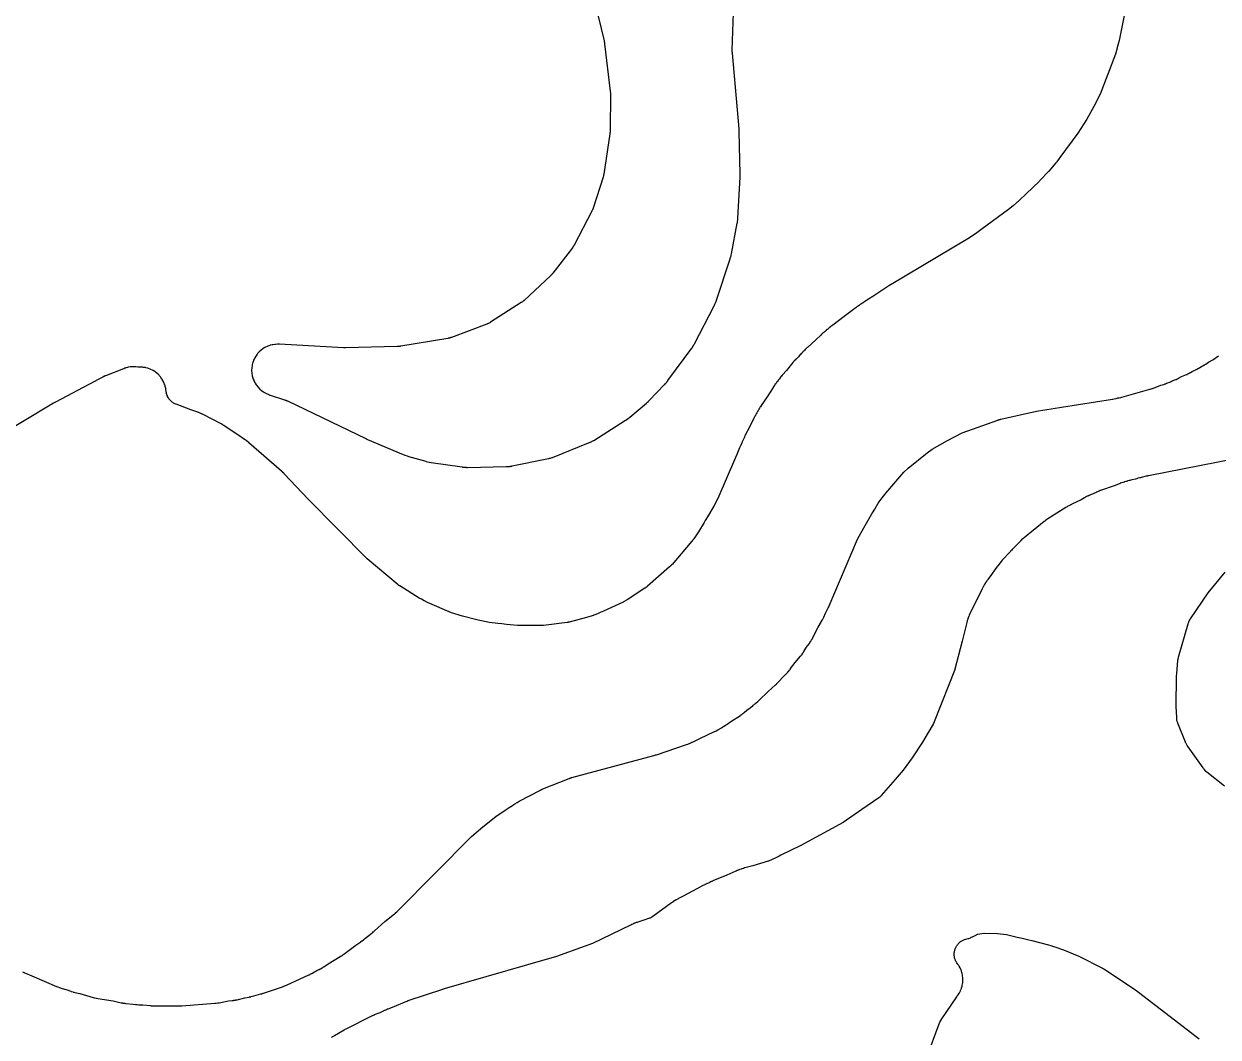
# Model space of a CAD drawing. Header units: millimetres. Extents: x 0 to 300, y 0 to 300.
# Drawn here: x 118.5 to 233.5, y 104.3 to 201.9 of the extents above; entities that cross this region are included whole.
import ezdxf

# ---------------------------------------------------------------- set-up
doc = ezdxf.new("R2010")
doc.units = ezdxf.units.MM
doc.layers.add('CUT', color=7, linetype='CONTINUOUS')

msp = doc.modelspace()

# ---------------------------------------------------------------- linework, layer by layer
at = {"layer": 'CUT'}
for points in [[(173.193, 205.1702), (174.3738, 200.2668), (174.3768, 200.254), (174.3836, 200.2239), (174.3864, 200.211), (174.3897, 200.1953), (174.3923, 200.1823), (174.3982, 200.1521), (174.4007, 200.1391), (174.4033, 200.1242), (174.4056, 200.1111), (174.4106, 200.0807), (174.4126, 200.0677), (174.415, 200.0518), (174.4169, 200.0387), (174.421, 200.0082), (174.4226, 199.9951), (174.9671, 195.4395), (174.9687, 195.4254), (174.9721, 195.3926), (174.9734, 195.3785), (174.9749, 195.3613), (174.9761, 195.3472), (174.9784, 195.3143), (174.9793, 195.3002), (174.9802, 195.284), (174.9809, 195.2698), (174.9822, 195.2368), (174.9827, 195.2227), (174.9831, 195.2054), (174.9834, 195.1913), (174.9837, 195.1583), (174.9837, 195.1441), (174.96, 191.668), (174.9597, 191.6518), (174.9588, 191.6141), (174.9582, 191.598), (174.9574, 191.5783), (174.9566, 191.5622), (174.9543, 191.5245), (174.9532, 191.5084), (174.9517, 191.49), (174.9503, 191.4739), (174.9467, 191.4364), (174.945, 191.4203), (174.9427, 191.4007), (174.9407, 191.3847), (174.9357, 191.3474), (174.9335, 191.3314), (174.3426, 187.4332), (174.3415, 187.426), (174.3388, 187.4091), (174.3383, 187.406), (174.3324, 187.3735), (174.3193, 187.3085), (174.3145, 187.2863), (174.3067, 187.2557), (174.2843, 187.175), (174.274, 187.1406), (173.3202, 184.1654), (173.3172, 184.1562), (173.3124, 184.1418), (173.3043, 184.1185), (173.2931, 184.0876), (173.2827, 184.0602), (173.274, 184.0385), (173.2689, 184.0262), (173.267, 184.0216), (173.2554, 183.9952), (173.2288, 183.9367), (173.2121, 183.9021), (173.2062, 183.8905), (173.2018, 183.8819), (171.4905, 180.6064), (171.4859, 180.5978), (171.4787, 180.5844), (171.4665, 180.5624), (171.4498, 180.5331), (171.4345, 180.5074), (171.422, 180.4872), (171.4148, 180.4757), (171.4121, 180.4715), (171.3958, 180.4469), (171.3588, 180.393), (171.3359, 180.3612), (171.328, 180.3506), (171.322, 180.3428), (169.442, 177.899), (169.4364, 177.8918), (169.4276, 177.8806), (169.4129, 177.8624), (169.3928, 177.8381), (169.3746, 177.8169), (169.36, 177.8003), (169.3515, 177.7908), (169.3483, 177.7873), (169.3296, 177.7673), (169.2871, 177.7233), (169.2612, 177.6975), (169.2522, 177.6889), (169.2456, 177.6826), (166.6685, 175.2708), (166.6608, 175.2637), (166.6489, 175.2529), (166.629, 175.2352), (166.6019, 175.2119), (166.5775, 175.1916), (166.5579, 175.1758), (166.5466, 175.1669), (166.5424, 175.1636), (166.5174, 175.1449), (166.4612, 175.1044), (166.4269, 175.0808), (166.4152, 175.0731), (166.4064, 175.0675), (163.4286, 173.1694), (163.4187, 173.1632), (163.4054, 173.1549), (163.3653, 173.1315), (163.2974, 173.0942), (163.2671, 173.0782), (163.2362, 173.0635), (163.1657, 173.0315), (163.1229, 173.0134), (163.1083, 173.0077), (163.0974, 173.0035), (159.6826, 171.7143), (159.6723, 171.7104), (159.6563, 171.7046), (159.6298, 171.6954), (159.594, 171.6837), (159.562, 171.6738), (159.5364, 171.6664), (159.5218, 171.6624), (159.5164, 171.6609), (159.4845, 171.6529), (159.4132, 171.6365), (159.3702, 171.6276), (159.3556, 171.625), (159.3448, 171.6231), (154.7972, 170.8611), (154.7811, 170.8586), (154.7434, 170.853), (154.7273, 170.8507), (154.7075, 170.8481), (154.6913, 170.8462), (154.6535, 170.8419), (154.6373, 170.8402), (154.6187, 170.8385), (154.6024, 170.8371), (154.5644, 170.8343), (154.5481, 170.8332), (154.5283, 170.832), (154.512, 170.8313), (154.4739, 170.8298), (154.4576, 170.8293), (149.4737, 170.7249), (149.467, 170.7247), (149.4512, 170.7245), (149.4445, 170.7245), (149.4284, 170.7244), (149.4201, 170.7244), (149.4008, 170.7244), (149.3925, 170.7245), (149.3829, 170.7246), (149.3746, 170.7247), (149.3553, 170.7252), (149.347, 170.7254), (149.3428, 170.7255), (149.3329, 170.7259), (149.31, 170.7268), (149.3002, 170.7273), (143.1324, 171.0528), (143.1175, 171.0534), (143.0208, 171.0561), (143.0059, 171.0563), (142.9477, 171.0565), (142.918, 171.0559), (142.7273, 171.047), (142.668, 171.0413), (142.4817, 171.0139), (142.4233, 171.0024), (142.2406, 170.9567), (142.1837, 170.9394), (142.0064, 170.8758), (141.9514, 170.8529), (141.7814, 170.7721), (141.7289, 170.7439), (141.5678, 170.6466), (141.5184, 170.6133), (141.3676, 170.5005), (141.3217, 170.4625), (141.1829, 170.3353), (141.1411, 170.293), (141.0155, 170.1526), (140.9781, 170.1063), (140.8671, 169.9543), (140.8344, 169.9045), (140.739, 169.7421), (140.7114, 169.6894), (140.6326, 169.5184), (140.6104, 169.4631), (140.5489, 169.2852), (140.5323, 169.228), (140.4887, 169.0448), (140.4779, 168.9862), (140.4527, 168.7996), (140.4477, 168.7403), (140.4411, 168.5521), (140.442, 168.4926), (140.4542, 168.3047), (140.461, 168.2455), (140.4917, 168.0598), (140.5043, 168.0016), (140.5533, 167.8198), (140.5716, 167.7631), (140.6384, 167.5871), (140.6622, 167.5325), (140.7461, 167.3639), (140.7753, 167.312), (140.8755, 167.1526), (140.9096, 167.1038), (141.0251, 166.9551), (141.0639, 166.9099), (141.1936, 166.7734), (141.2367, 166.7323), (141.3793, 166.6094), (141.4263, 166.5727), (141.5803, 166.4645), (141.6307, 166.4327), (141.7947, 166.3403), (141.848, 166.3137), (142.0228, 166.2369), (142.0503, 166.2256), (142.1047, 166.2049), (142.1186, 166.1997), (142.2099, 166.1675), (142.224, 166.1627), (143.6069, 165.7128), (143.6212, 165.708), (143.6545, 165.6965), (143.6687, 165.6915), (143.686, 165.6852), (143.7002, 165.68), (143.733, 165.6674), (143.7471, 165.6619), (143.7631, 165.6555), (143.7771, 165.6497), (143.8095, 165.6361), (143.8234, 165.6301), (143.8402, 165.6227), (143.8539, 165.6165), (143.8859, 165.6018), (143.8996, 165.5953), (151.4306, 161.9699), (151.4368, 161.9669), (151.4804, 161.9466), (151.4871, 161.9435), (151.5417, 161.9188), (151.5483, 161.9158), (151.5916, 161.8969), (151.5988, 161.8938), (155.03, 160.444), (155.0465, 160.4374), (155.1539, 160.3957), (155.1705, 160.3895), (155.3068, 160.3412), (155.3236, 160.3355), (155.4332, 160.3003), (155.4502, 160.2951), (157.2145, 159.7848), (157.2342, 159.7794), (157.3634, 159.7468), (157.3834, 159.7421), (157.5467, 159.7067), (157.5668, 159.7027), (157.6979, 159.679), (157.7181, 159.6757), (160.72, 159.2377), (160.7321, 159.236), (160.8108, 159.2262), (160.823, 159.2248), (160.8704, 159.2198), (160.8947, 159.2178), (161.053, 159.2077), (161.0773, 159.2067), (161.125, 159.2056), (161.1372, 159.2054), (161.2165, 159.2052), (161.2287, 159.2053), (164.945, 159.2715), (164.9587, 159.2719), (165.0481, 159.2756), (165.0618, 159.2763), (165.1154, 159.2797), (165.1429, 159.2821), (165.3205, 159.3016), (165.3478, 159.3052), (165.4009, 159.3136), (165.4144, 159.3158), (165.5024, 159.3317), (165.5159, 159.3343), (169.0316, 160.0515), (169.045, 160.0544), (169.1317, 160.0742), (169.145, 160.0774), (169.1968, 160.0904), (169.2232, 160.0977), (169.3935, 160.149), (169.4195, 160.1575), (169.4699, 160.1752), (169.4828, 160.1799), (169.566, 160.2113), (169.5787, 160.2163), (172.8796, 161.5489), (172.8919, 161.5541), (172.9721, 161.5886), (172.9843, 161.594), (173.032, 161.6158), (173.0562, 161.6275), (173.2114, 161.7069), (173.235, 161.7197), (173.2806, 161.7457), (173.2921, 161.7524), (173.3669, 161.7973), (173.3784, 161.8043), (176.4438, 163.7376), (176.4613, 163.7491), (176.5735, 163.8254), (176.5906, 163.8375), (176.728, 163.9381), (176.7446, 163.9508), (176.8513, 164.0348), (176.8674, 164.048), (178.4515, 165.3875), (178.463, 165.3975), (178.5369, 165.4633), (178.5481, 165.4735), (178.6388, 165.5584), (178.6497, 165.569), (178.7202, 165.6384), (178.7309, 165.6493), (180.1997, 167.1721), (180.2132, 167.1865), (180.2995, 167.2821), (180.3125, 167.297), (180.4168, 167.4205), (180.4293, 167.4358), (180.5091, 167.5369), (180.5211, 167.5526), (182.8283, 170.6825), (182.835, 170.6917), (182.8805, 170.756), (182.8872, 170.7657), (182.9163, 170.8084), (182.9299, 170.8293), (183.0117, 170.9613), (183.0239, 170.9819), (183.0444, 171.018), (183.0499, 171.0279), (183.087, 171.0964), (183.0929, 171.1076), (184.9689, 174.7516), (184.9738, 174.7612), (185.0073, 174.8292), (185.0121, 174.8394), (185.0332, 174.8844), (185.043, 174.9062), (185.1009, 175.0438), (185.1094, 175.0652), (185.1235, 175.1026), (185.1272, 175.1127), (185.1524, 175.1833), (185.1563, 175.1948), (186.5193, 179.2825), (186.5254, 179.3018), (186.5627, 179.4276), (186.5681, 179.4471), (186.6096, 179.6065), (186.6143, 179.6261), (186.6431, 179.7541), (186.6472, 179.7739), (187.205, 182.7195), (187.2083, 182.7389), (187.228, 182.8655), (187.2307, 182.885), (187.2502, 183.0445), (187.2522, 183.0641), (187.2636, 183.1917), (187.265, 183.2113), (187.4842, 187.1376), (187.4847, 187.1489), (187.4876, 187.2273), (187.4879, 187.2394), (187.4896, 187.3371), (187.4896, 187.349), (187.4894, 187.4263), (187.4892, 187.439), (187.3902, 191.5525), (187.3899, 191.5616), (187.3874, 191.6248), (187.387, 191.6345), (187.3826, 191.7132), (187.382, 191.7228), (187.3775, 191.785), (187.3767, 191.7951), (186.7291, 199.0935), (186.728, 199.1068), (186.7257, 199.1379), (186.7248, 199.1512), (186.7239, 199.1675), (186.7232, 199.1809), (186.7218, 199.212), (186.7213, 199.2253), (186.7209, 199.2407), (186.7206, 199.2541), (186.7202, 199.2853), (186.7201, 199.2986), (186.7201, 199.3149), (186.7202, 199.3283), (186.7207, 199.3595), (186.721, 199.3728), (186.8848, 204.7869)], [(224.5791, 203.3631), (223.9582, 200.3095), (223.8398, 199.8469), (223.7865, 199.6388), (223.768, 199.5666), (223.6186, 198.9826), (222.1348, 195.1306), (221.5369, 193.9472), (220.8635, 192.7183), (219.9844, 191.3893), (218.2598, 189.0447), (217.9546, 188.6297), (217.9274, 188.5927), (217.8693, 188.5138), (217.1956, 187.7126), (216.3326, 186.8118), (216.2905, 186.7678), (214.3772, 184.9342), (213.7601, 184.3912), (213.3246, 184.0395), (210.7932, 182.1618), (210.1203, 181.6859), (209.3981, 181.2067), (202.0182, 176.8228), (202.0127, 176.8195), (201.9744, 176.7961), (201.9685, 176.7925), (201.921, 176.7629), (201.9153, 176.7593), (201.8781, 176.7354), (201.872, 176.7315), (200.2577, 175.67), (199.8216, 175.4076), (199.8099, 175.4004), (199.7341, 175.3524), (199.7226, 175.3449), (199.6288, 175.2824), (199.6174, 175.2746), (199.5439, 175.2232), (199.5327, 175.2152), (199.3696, 175.0954), (199.3093, 175.0587), (199.2965, 175.0507), (199.2137, 174.9976), (199.2011, 174.9892), (199.0989, 174.9199), (199.0864, 174.9112), (199.0064, 174.8539), (198.9943, 174.845), (198.9346, 174.8), (198.7606, 174.6855), (198.7514, 174.6793), (198.6877, 174.6358), (198.678, 174.629), (198.5997, 174.5731), (198.5903, 174.5662), (198.5293, 174.5209), (198.5194, 174.5133), (197.4985, 173.7207), (196.393, 172.9085), (196.3817, 172.9), (196.3089, 172.8438), (196.2978, 172.8351), (196.2081, 172.7624), (196.1972, 172.7534), (196.1271, 172.6938), (196.1165, 172.6845), (196.0287, 172.6064), (195.9581, 172.553), (195.9465, 172.544), (195.8718, 172.4847), (195.8604, 172.4754), (195.7684, 172.3987), (195.7573, 172.3891), (195.6856, 172.3262), (195.6746, 172.3164), (195.5932, 172.2414), (195.543, 172.2024), (195.5302, 172.1922), (195.4475, 172.1243), (195.435, 172.1137), (195.3336, 172.0256), (195.3213, 172.0147), (195.2425, 171.9424), (195.2305, 171.9311), (194.7697, 171.4843), (193.9478, 170.7518), (193.9353, 170.7403), (193.8547, 170.6642), (193.8424, 170.6523), (193.744, 170.554), (193.7321, 170.5418), (193.656, 170.4613), (193.6444, 170.4488), (193.63, 170.4326), (193.5713, 170.3785), (193.5587, 170.3666), (193.4779, 170.2877), (193.4656, 170.2754), (193.3672, 170.1735), (193.3553, 170.1608), (193.2792, 170.0774), (193.2676, 170.0644), (193.0786, 169.8446), (192.8601, 169.6328), (192.8475, 169.6202), (192.767, 169.5374), (192.7548, 169.5244), (192.6568, 169.4175), (192.645, 169.4042), (192.5695, 169.3167), (192.558, 169.303), (191.9284, 168.5281), (191.5449, 168.0988), (191.532, 168.0839), (191.45, 167.9857), (191.4376, 167.9704), (191.3387, 167.8439), (191.3268, 167.8282), (191.2514, 167.7249), (191.24, 167.7088), (191.2362, 167.7031), (191.2325, 167.6989), (191.2199, 167.6838), (191.1399, 167.5843), (191.1278, 167.5688), (191.0315, 167.4408), (191.0199, 167.4249), (190.9465, 167.3204), (190.943, 167.3151), (190.9108, 167.2755), (190.8996, 167.2613), (190.8279, 167.1674), (190.8171, 167.1528), (190.7308, 167.0323), (190.7205, 167.0174), (190.6546, 166.9194), (190.6447, 166.9041), (190.0787, 166.0036), (189.4978, 165.1506), (189.4883, 165.1363), (189.4283, 165.0425), (189.4192, 165.0279), (189.3473, 164.9081), (189.3387, 164.8932), (189.2841, 164.7962), (189.2759, 164.7811), (189.2409, 164.7145), (189.2328, 164.7022), (189.2239, 164.688), (189.1668, 164.5953), (189.1582, 164.5809), (189.0899, 164.4625), (189.0817, 164.4478), (189.0299, 164.352), (189.0221, 164.3372), (188.9846, 164.2629), (188.9737, 164.2455), (188.9652, 164.2316), (188.9112, 164.1402), (188.903, 164.1261), (188.8384, 164.0096), (188.8307, 163.9952), (188.7817, 163.901), (188.7744, 163.8864), (188.3844, 163.0838), (187.9752, 162.3046), (187.9702, 162.295), (187.9367, 162.2282), (187.9316, 162.2179), (187.8913, 162.1338), (187.8865, 162.1235), (187.856, 162.0565), (187.8511, 162.0454), (187.7719, 161.8619), (187.7397, 161.7984), (187.7355, 161.7898), (187.7065, 161.7301), (187.7022, 161.7209), (187.6673, 161.6459), (187.6632, 161.6367), (187.6366, 161.577), (187.6324, 161.5672), (187.5301, 161.3253), (187.5105, 161.2851), (187.5067, 161.2771), (187.4805, 161.221), (187.4765, 161.2123), (187.4449, 161.1418), (187.4411, 161.1332), (187.417, 161.0772), (187.4132, 161.0679), (187.1574, 160.4443), (187.033, 160.1503), (185.329, 156.2027), (184.9487, 155.4736), (184.3231, 154.4398), (184.1027, 154.0756), (184.0004, 153.9066), (183.4547, 153.0047), (183.0093, 152.331), (183.0015, 152.3195), (182.9833, 152.2928), (182.9754, 152.2814), (182.9656, 152.2676), (182.9575, 152.2563), (182.9384, 152.2302), (182.9302, 152.219), (182.9206, 152.2063), (182.9122, 152.1953), (182.8923, 152.1698), (182.8837, 152.1589), (182.8731, 152.1457), (182.8643, 152.1349), (182.8437, 152.11), (182.8348, 152.0994), (180.9167, 149.8562), (180.9059, 149.8438), (180.8806, 149.8153), (180.8696, 149.8031), (180.8561, 149.7885), (180.845, 149.7766), (180.8186, 149.7489), (180.8072, 149.7372), (180.7941, 149.7239), (180.7825, 149.7124), (180.7551, 149.6858), (180.7433, 149.6745), (180.7288, 149.6608), (180.7168, 149.6497), (180.6885, 149.6241), (180.6763, 149.6132), (178.5647, 147.7686), (178.5529, 147.7585), (178.5252, 147.7351), (178.5133, 147.7252), (178.4986, 147.7132), (178.4865, 147.7035), (178.458, 147.6812), (178.4457, 147.6717), (178.4315, 147.6609), (178.4191, 147.6516), (178.3899, 147.6303), (178.3773, 147.6212), (178.3618, 147.6103), (178.349, 147.6014), (178.3191, 147.5811), (178.3062, 147.5725), (176.5894, 146.4476), (176.2572, 146.2523), (176.2345, 146.2412), (176.22, 146.2343), (174.3214, 145.3474), (173.9965, 145.2154), (173.9375, 145.1914), (173.7317, 145.1078), (173.24, 144.9081), (172.6924, 144.7439), (170.9995, 144.3041), (170.9859, 144.3007), (170.9542, 144.2929), (170.9405, 144.2897), (170.9239, 144.2859), (170.9102, 144.283), (170.8782, 144.2762), (170.8645, 144.2734), (170.8487, 144.2704), (170.8349, 144.2678), (170.8278, 144.2665), (168.5503, 143.9726), (168.5395, 143.972), (168.5049, 143.9703), (168.4901, 143.9698), (168.472, 143.9692), (168.4572, 143.9689), (168.4226, 143.9684), (168.4078, 143.9683), (166.0454, 143.9732), (164.9942, 144.0726), (164.5466, 144.1283), (164.5159, 144.1321), (164.1579, 144.1766), (163.3498, 144.277), (162.2544, 144.4991), (160.73, 144.8757), (159.6903, 145.2109), (157.3821, 146.1821), (157.0846, 146.3421), (157.048, 146.3618), (156.784, 146.5039), (156.5724, 146.6177), (154.6952, 147.7908), (154.6837, 147.7982), (154.6569, 147.8155), (154.6455, 147.823), (154.6316, 147.8322), (154.6203, 147.8399), (154.594, 147.858), (154.5828, 147.8659), (154.5701, 147.875), (154.559, 147.883), (154.5386, 147.898), (151.5624, 150.3814), (145.8827, 156.1351), (143.5816, 158.587), (143.5712, 158.5978), (143.5029, 158.667), (143.4923, 158.6776), (143.4044, 158.7623), (143.3935, 158.7726), (143.3218, 158.8383), (143.3107, 158.8483), (140.1878, 161.5727), (140.1734, 161.5849), (140.0783, 161.6627), (140.0634, 161.6745), (139.9411, 161.7683), (139.9259, 161.7796), (139.8261, 161.8513), (139.8105, 161.8621), (139.5677, 162.0251), (139.5583, 162.0323), (139.5433, 162.0434), (139.445, 162.114), (139.4296, 162.1246), (137.8718, 163.1704), (137.8574, 163.1798), (137.7632, 163.2392), (137.7486, 163.2481), (137.6283, 163.3193), (137.6134, 163.3278), (137.516, 163.3817), (137.5009, 163.3898), (135.7032, 164.3187), (135.6934, 164.3237), (135.6245, 164.3577), (135.6142, 164.3627), (135.5686, 164.3841), (135.5465, 164.394), (135.4071, 164.4528), (135.3854, 164.4614), (135.3475, 164.4757), (135.3372, 164.4795), (135.2656, 164.5049), (135.254, 164.509), (134.586, 164.7313), (133.1808, 165.2727), (133.1383, 165.2904), (133.0612, 165.3247), (132.979, 165.3665), (132.9258, 165.397), (132.8484, 165.4469), (132.7986, 165.4828), (132.7267, 165.5403), (132.6809, 165.5811), (132.6152, 165.6457), (132.5738, 165.6909), (132.515, 165.7619), (132.4784, 165.8111), (132.4273, 165.8878), (132.3959, 165.9405), (132.3529, 166.0219), (132.3271, 166.0775), (132.2926, 166.163), (132.2726, 166.221), (132.247, 166.3095), (132.233, 166.3692), (132.2167, 166.4599), (132.2094, 166.5165), (132.1815, 166.7383), (132.178, 166.7622), (132.1777, 166.7638), (132.1721, 166.7931), (132.1311, 166.9803), (132.1154, 167.038), (132.0569, 167.2177), (132.0355, 167.2736), (131.9593, 167.4466), (131.9325, 167.5001), (131.8395, 167.6646), (131.8075, 167.7151), (131.6986, 167.8696), (131.6618, 167.9167), (131.538, 168.0596), (131.4966, 168.1028), (131.3593, 168.2326), (131.3138, 168.2715), (131.1642, 168.387), (131.1151, 168.4211), (130.9547, 168.5212), (130.9025, 168.5503), (130.733, 168.6339), (130.6781, 168.6576), (130.5011, 168.7239), (130.4441, 168.7421), (130.2614, 168.7905), (130.2029, 168.8029), (130.0162, 168.8328), (129.9568, 168.8393), (129.7655, 168.8507), (129.7356, 168.8517), (129.6561, 168.8525), (129.6487, 168.8525), (129.5906, 168.8523), (129.5893, 168.8523), (129.5718, 168.8522), (129.5396, 168.853), (129.5357, 168.8539), (129.4773, 168.8637), (129.2915, 168.8858), (129.2325, 168.8899), (129.0454, 168.8935), (128.9862, 168.8917), (128.7997, 168.8769), (128.741, 168.8693), (128.5568, 168.8362), (128.4992, 168.8229), (128.3167, 168.7711), (128.2884, 168.7623), (128.2337, 168.7438), (128.2197, 168.7389), (128.1294, 168.7058), (128.1155, 168.7006), (126.4792, 168.0559), (126.464, 168.0497), (126.3658, 168.0079), (126.3508, 168.0012), (126.229, 167.9454), (126.2142, 167.9383), (126.1184, 167.8912), (126.1037, 167.8837), (125.5421, 167.5879), (125.485, 167.5605), (125.4735, 167.5548), (125.3992, 167.5171), (125.3878, 167.5112), (124.7593, 167.1756), (121.546, 165.483), (121.5392, 165.4794), (121.4923, 165.4539), (121.4851, 165.4499), (121.4271, 165.4174), (121.4201, 165.4134), (121.3746, 165.387), (121.3671, 165.3826), (111.563, 159.5173)], [(118.3787, 110.6302), (118.5175, 110.5616), (118.5391, 110.5514), (118.577, 110.5345), (118.5873, 110.53), (118.6588, 110.4997), (118.6705, 110.4949), (119.2824, 110.2507), (121.6446, 109.2274), (121.6619, 109.2202), (121.7748, 109.1754), (121.7923, 109.1688), (121.9357, 109.117), (121.9534, 109.111), (122.0689, 109.0733), (122.0868, 109.0678), (122.6785, 108.895), (122.9355, 108.7924), (122.9468, 108.788), (123.0209, 108.7602), (123.0323, 108.756), (123.0771, 108.7402), (123.1003, 108.7326), (123.2514, 108.686), (123.2748, 108.6793), (123.3208, 108.6672), (123.3326, 108.6642), (123.4095, 108.6456), (123.4213, 108.6428), (123.9173, 108.5332), (125.1765, 108.1655), (125.1948, 108.1605), (125.314, 108.1297), (125.3324, 108.1253), (125.4832, 108.0914), (125.5017, 108.0876), (125.6227, 108.0644), (125.6413, 108.0611), (127.1142, 107.8268), (127.8907, 107.6552), (127.9094, 107.6514), (128.0312, 107.6285), (128.05, 107.6253), (128.2036, 107.6014), (128.2225, 107.5988), (128.3454, 107.5837), (128.3644, 107.5817), (129.0387, 107.5206), (129.2489, 107.4871), (129.2684, 107.4843), (129.3952, 107.4684), (129.4148, 107.4663), (129.5745, 107.4515), (129.5941, 107.45), (129.7217, 107.4424), (129.7413, 107.4416), (129.9805, 107.4352), (130.7105, 107.369), (130.7232, 107.368), (130.8061, 107.3623), (130.8188, 107.3615), (130.923, 107.3565), (130.9358, 107.3561), (131.0188, 107.3539), (131.0315, 107.3537), (133.3175, 107.3417), (133.3337, 107.3419), (133.4392, 107.3442), (133.4554, 107.3448), (133.4974, 107.3468), (133.5867, 107.3491), (133.6022, 107.3497), (133.7032, 107.3548), (133.7187, 107.3558), (136.9036, 107.6017), (136.9199, 107.6032), (137.0257, 107.6143), (137.042, 107.6162), (137.1744, 107.6338), (137.1905, 107.6361), (137.2956, 107.653), (137.3117, 107.6558), (138.2125, 107.8255), (138.5565, 107.861), (138.5763, 107.8634), (138.705, 107.8811), (138.7248, 107.8841), (138.8854, 107.9116), (138.905, 107.9153), (139.0322, 107.9415), (139.0517, 107.9458), (139.7728, 108.1194), (140.2148, 108.2027), (140.2328, 108.2064), (140.3498, 108.2322), (140.3678, 108.2364), (140.5136, 108.2733), (140.5314, 108.2781), (140.6466, 108.311), (140.6642, 108.3164), (140.889, 108.3881), (141.3413, 108.497), (141.355, 108.5005), (141.4438, 108.5241), (141.4574, 108.5279), (141.5681, 108.5601), (141.5816, 108.5642), (141.6692, 108.592), (141.6826, 108.5964), (143.4039, 109.1869), (143.4204, 109.1928), (143.5268, 109.2328), (143.5431, 109.2392), (143.6094, 109.2664), (143.6699, 109.2896), (143.6861, 109.2962), (143.7912, 109.3402), (143.8073, 109.3472), (145.9649, 110.3264), (145.9801, 110.3336), (146.078, 110.3813), (146.0929, 110.3889), (146.2141, 110.4523), (146.2288, 110.4602), (146.3239, 110.5134), (146.3384, 110.5218), (146.7127, 110.745), (146.9099, 110.8395), (146.9295, 110.8494), (147.0563, 110.916), (147.0756, 110.9266), (147.2314, 111.0159), (147.2503, 111.0272), (147.3718, 111.103), (147.3902, 111.1149), (147.8226, 111.407), (148.9729, 112.093), (148.9867, 112.1015), (149.0757, 112.1579), (149.0892, 112.1667), (149.199, 112.2405), (149.2123, 112.2497), (149.2981, 112.3108), (149.3112, 112.3204), (150.4857, 113.2055), (150.9562, 113.5233), (150.971, 113.5337), (151.0664, 113.6023), (151.0809, 113.6131), (151.1979, 113.7029), (151.2121, 113.7141), (151.3032, 113.7884), (151.317, 113.8), (151.598, 114.0439), (152.0103, 114.3545), (152.0209, 114.3627), (152.0892, 114.4166), (152.0996, 114.425), (152.1838, 114.4946), (152.194, 114.5032), (152.2598, 114.5601), (152.2698, 114.5689), (153.2589, 115.4631), (154.1879, 116.1987), (154.202, 116.2102), (154.2926, 116.2865), (154.3064, 116.2985), (154.4171, 116.3977), (154.4305, 116.4101), (154.5164, 116.4918), (154.5294, 116.5046), (161.6083, 123.6673), (162.704, 124.5744), (163.9575, 125.5832), (164.9539, 126.2577), (165.2469, 126.4493), (165.3146, 126.4936), (165.3475, 126.5151), (165.3649, 126.5264), (165.6043, 126.683), (165.7866, 126.8022), (165.9971, 126.9399), (166.2035, 127.0495), (168.2461, 128.1346), (168.257, 128.1403), (168.2826, 128.1534), (168.2936, 128.159), (168.3071, 128.1657), (168.3181, 128.1711), (168.3441, 128.1835), (168.3552, 128.1888), (168.3681, 128.1947), (168.3793, 128.1998), (168.4056, 128.2115), (168.4168, 128.2165), (168.4307, 128.2224), (168.442, 128.2272), (168.4686, 128.2382), (168.48, 128.2429), (171.0209, 129.2541), (171.0331, 129.2588), (171.0616, 129.2697), (171.0739, 129.2743), (171.0889, 129.2797), (171.1012, 129.2841), (171.1277, 129.2933), (171.1378, 129.2968), (171.1521, 129.3015), (171.1645, 129.3056), (171.1936, 129.3148), (171.2061, 129.3186), (171.2214, 129.3232), (171.234, 129.3269), (171.2634, 129.3352), (171.276, 129.3387), (179.1784, 131.4622), (179.179, 131.4624), (179.1884, 131.4649), (179.1969, 131.4672), (179.2563, 131.4841), (179.2655, 131.4868), (179.3392, 131.5091), (179.3481, 131.5118), (179.406, 131.5303), (179.4155, 131.5334), (182.3045, 132.5078), (182.3208, 132.5136), (182.426, 132.5525), (182.4421, 132.5587), (182.5728, 132.6114), (182.5887, 132.618), (182.6699, 132.6535), (182.7071, 132.6676), (182.7252, 132.6748), (182.8714, 132.7358), (182.8892, 132.7436), (183.0042, 132.796), (183.0217, 132.8043), (183.602, 133.0918), (185.0212, 133.7607), (185.0391, 133.7696), (185.155, 133.829), (185.1727, 133.8385), (185.3156, 133.9179), (185.3329, 133.9279), (185.4446, 133.9949), (185.4616, 134.0055), (185.512, 134.0381), (185.5378, 134.0509), (185.5475, 134.0558), (185.6148, 134.0907), (185.6248, 134.096), (185.6685, 134.1197), (185.6894, 134.1316), (185.8177, 134.208), (185.8373, 134.2201), (185.8709, 134.2419), (185.8799, 134.2479), (185.8866, 134.2524), (185.9113, 134.2662), (185.9329, 134.2788), (186.0711, 134.3634), (186.0921, 134.3769), (186.1325, 134.4041), (186.1428, 134.4112), (186.2091, 134.4577), (186.2193, 134.465), (186.5711, 134.7231), (187.4988, 135.3231), (187.5075, 135.3289), (187.568, 135.3695), (187.577, 135.3757), (187.6162, 135.403), (187.6348, 135.4166), (187.7493, 135.5032), (187.7667, 135.5169), (187.7964, 135.5412), (187.8045, 135.5479), (187.8594, 135.5944), (187.8683, 135.6021), (188.1218, 135.8252), (188.4447, 136.0527), (188.4533, 136.0589), (188.5127, 136.1023), (188.5215, 136.1088), (188.5599, 136.138), (188.5781, 136.1525), (188.6901, 136.2445), (188.7071, 136.2591), (188.7361, 136.2848), (188.7439, 136.2919), (188.7975, 136.3411), (188.8061, 136.3492), (188.8675, 136.4079), (188.8892, 136.4238), (188.9063, 136.4368), (189.0164, 136.5239), (189.0331, 136.5376), (189.1672, 136.6517), (189.1834, 136.666), (189.287, 136.7607), (189.3027, 136.7756), (190.169, 137.6274), (190.8827, 138.2557), (190.8985, 138.2701), (190.9993, 138.3655), (191.0146, 138.3804), (191.1367, 138.5044), (191.1514, 138.5199), (191.2452, 138.6221), (191.2593, 138.6381), (191.5214, 138.9451), (191.8265, 139.2368), (191.8353, 139.2454), (191.8918, 139.3016), (191.9004, 139.3104), (191.9336, 139.3449), (191.9503, 139.3629), (192.0561, 139.482), (192.072, 139.5007), (192.074, 139.5031), (192.0793, 139.5087), (192.1119, 139.5435), (192.1282, 139.5616), (192.2316, 139.6813), (192.2472, 139.7), (192.2768, 139.7373), (192.2843, 139.7469), (192.3323, 139.8098), (192.3396, 139.8196), (192.7687, 140.4063), (193.2854, 141.0116), (193.2938, 141.0217), (193.3478, 141.0878), (193.356, 141.0981), (193.3876, 141.1385), (193.4033, 141.1596), (193.5023, 141.2986), (193.5171, 141.3203), (193.545, 141.3633), (193.552, 141.3744), (193.5969, 141.4471), (193.6037, 141.4583), (193.8043, 141.7996), (194.0389, 142.1118), (194.0461, 142.1216), (194.092, 142.1854), (194.099, 142.1953), (194.1259, 142.2342), (194.1392, 142.2544), (194.2232, 142.3873), (194.2357, 142.408), (194.2593, 142.4489), (194.2617, 142.4532), (194.2684, 142.463), (194.2813, 142.483), (194.3598, 142.6096), (194.3715, 142.6294), (194.3912, 142.6641), (194.3965, 142.6735), (194.4322, 142.7392), (194.4379, 142.7499), (194.9959, 143.8264), (195.3148, 144.3688), (195.324, 144.3851), (195.3824, 144.492), (195.3912, 144.5086), (195.4603, 144.6449), (195.4685, 144.6618), (195.5201, 144.7721), (195.5278, 144.7892), (195.6889, 145.1634), (195.9182, 145.6059), (195.923, 145.6153), (195.9555, 145.6807), (195.9604, 145.6909), (195.9993, 145.7732), (196.004, 145.7832), (196.0335, 145.8488), (196.0383, 145.8597), (198.7815, 152.28), (199.3867, 153.3927), (200.1663, 154.7231), (200.234, 154.8386), (200.4306, 155.1741), (200.4755, 155.2507), (200.7736, 155.7594), (201.1386, 156.279), (201.6786, 156.915), (201.7219, 156.966), (202.075, 157.3819), (203.2367, 158.7502), (203.6534, 159.1298), (205.4744, 160.6054), (205.9508, 160.9473), (207.4337, 161.7757), (208.8403, 162.5128), (212.271, 163.7526), (212.2846, 163.7573), (212.3162, 163.7682), (212.3298, 163.7728), (212.3464, 163.7782), (212.3601, 163.7825), (212.3921, 163.7924), (212.4058, 163.7965), (212.4216, 163.8011), (212.4354, 163.805), (212.4677, 163.8138), (212.4815, 163.8175), (212.4984, 163.8218), (212.5124, 163.8253), (212.5449, 163.8331), (212.5589, 163.8363), (216.0199, 164.6078), (218.4245, 165.0011), (223.3314, 165.7771), (223.3504, 165.7804), (223.4737, 165.804), (223.4926, 165.8079), (223.6463, 165.8425), (223.6651, 165.847), (223.7833, 165.8776), (223.8324, 165.8857), (223.8486, 165.8885), (223.9535, 165.9087), (223.9695, 165.912), (224.1005, 165.9408), (224.1165, 165.9446), (224.2201, 165.9704), (224.236, 165.9746), (226.9314, 166.7255), (226.945, 166.7294), (227.0331, 166.7562), (227.0466, 166.7605), (227.1564, 166.7968), (227.1698, 166.8014), (227.2565, 166.8323), (227.2698, 166.8372), (227.9802, 167.1096), (228.103, 167.1457), (228.1214, 167.1514), (228.2399, 167.1904), (228.2581, 167.1967), (228.4052, 167.2503), (228.4231, 167.2572), (228.539, 167.3036), (228.5567, 167.3111), (228.6568, 167.355), (228.8112, 167.4141), (228.8314, 167.4222), (228.9616, 167.4775), (228.9815, 167.4864), (229.066, 167.5259), (229.323, 167.6245), (229.3376, 167.6303), (229.4317, 167.6692), (229.4461, 167.6754), (229.5629, 167.7274), (229.5772, 167.7339), (229.6691, 167.7777), (229.6832, 167.7846), (229.9836, 167.9375), (230.4636, 168.1482), (230.4782, 168.1548), (230.5723, 168.1992), (230.5867, 168.2062), (230.7034, 168.265), (230.7176, 168.2725), (230.8093, 168.3218), (230.8233, 168.3296), (231.0039, 168.4331), (231.18, 168.5155), (231.1956, 168.5231), (231.2965, 168.5739), (231.3119, 168.582), (231.4366, 168.6494), (231.4517, 168.6579), (231.5495, 168.7145), (231.5644, 168.7234), (231.7321, 168.8271), (231.893, 168.909), (231.9095, 168.9177), (232.0158, 168.976), (232.032, 168.9852), (232.163, 169.0624), (232.1789, 169.0722), (232.2813, 169.1369), (232.2969, 169.1471), (232.5579, 169.3238), (232.9735, 169.562), (232.9873, 169.5701), (233.0764, 169.6244), (233.0899, 169.6329), (233.1998, 169.7039), (233.2132, 169.7128), (233.2991, 169.7717), (233.3123, 169.781), (233.527, 169.9367)], [(235.1329, 160.0292), (226.8044, 158.3965), (226.7959, 158.3948), (226.7368, 158.3823), (226.7277, 158.3803), (226.6543, 158.3636), (226.6455, 158.3615), (226.5877, 158.3475), (226.5782, 158.3451), (226.0851, 158.2165), (226.0261, 158.2059), (226.0151, 158.2038), (225.9671, 158.1942), (225.944, 158.1891), (225.801, 158.1546), (225.779, 158.1488), (225.7411, 158.1382), (225.7308, 158.1352), (225.6601, 158.1139), (225.6486, 158.1103), (225.5275, 158.0712), (225.2023, 157.9864), (225.0918, 157.9651), (225.0816, 157.963), (225.0104, 157.9479), (224.9998, 157.9456), (224.9532, 157.9349), (224.9309, 157.9293), (224.7924, 157.8918), (224.7712, 157.8856), (224.7345, 157.8742), (224.7246, 157.871), (224.6562, 157.8484), (224.6451, 157.8446), (224.6072, 157.8313), (224.4791, 157.7979), (224.4619, 157.7931), (224.3505, 157.7605), (224.3335, 157.7552), (224.1949, 157.7102), (224.178, 157.7044), (224.0688, 157.6652), (224.0521, 157.6589), (223.4839, 157.4358), (222.1552, 156.9681), (222.1387, 156.962), (222.0319, 156.9209), (222.0156, 156.9143), (221.8832, 156.8588), (221.8671, 156.8517), (221.7629, 156.8044), (221.747, 156.7969), (221.3072, 156.5813), (221.049, 156.4799), (221.0391, 156.4759), (220.9699, 156.4473), (220.9597, 156.4429), (220.9147, 156.4234), (220.8932, 156.4135), (220.7605, 156.3494), (220.7402, 156.3391), (220.7053, 156.3206), (220.6959, 156.3155), (220.6312, 156.2797), (220.6207, 156.2738), (220.2973, 156.0861), (219.4085, 155.6503), (219.3929, 155.6423), (219.2921, 155.5892), (219.2768, 155.5808), (219.2673, 155.5755), (219.2554, 155.5698), (219.1373, 155.5107), (219.1192, 155.5013), (218.9737, 155.4222), (218.956, 155.4122), (218.8421, 155.3452), (218.8248, 155.3346), (217.1022, 154.2414), (217.0879, 154.232), (216.9955, 154.1697), (216.9815, 154.1599), (216.8678, 154.0783), (216.8541, 154.0681), (216.7654, 154.0005), (216.7519, 153.9899), (215.6779, 153.1217), (215.4612, 152.955), (215.4497, 152.946), (215.3757, 152.8861), (215.3645, 152.8768), (215.2734, 152.7994), (215.2624, 152.7898), (215.2155, 152.7479), (214.8156, 152.4246), (214.8009, 152.4124), (214.7067, 152.3311), (214.6924, 152.3184), (214.5775, 152.2128), (214.5637, 152.1996), (214.4749, 152.1125), (214.4614, 152.0989), (213.932, 151.5456), (213.7669, 151.3908), (213.7558, 151.3801), (213.685, 151.3102), (213.6742, 151.2993), (213.5875, 151.2093), (213.577, 151.1981), (213.5098, 151.1246), (213.4996, 151.1132), (213.3161, 150.902), (212.8173, 150.3807), (212.8037, 150.366), (212.7166, 150.2687), (212.7035, 150.2535), (212.5984, 150.1278), (212.5858, 150.1122), (212.5054, 150.0093), (212.4933, 149.9933), (212.3216, 149.7575), (212.2816, 149.7114), (212.2711, 149.699), (212.2041, 149.6176), (212.194, 149.6049), (212.1127, 149.5004), (212.1029, 149.4875), (212.0404, 149.4025), (212.0309, 149.3893), (211.6747, 148.8765), (211.3386, 148.4204), (211.332, 148.4113), (211.2864, 148.347), (211.2797, 148.3374), (211.2507, 148.2947), (211.2372, 148.2738), (211.2144, 148.2371), (211.1649, 148.1691), (211.1575, 148.1587), (211.1101, 148.0907), (211.103, 148.0802), (211.0754, 148.0387), (211.0617, 148.0172), (210.976, 147.8755), (210.9632, 147.8535), (210.9393, 147.8098), (210.9332, 147.7986), (210.9078, 147.7497), (210.8587, 147.6667), (210.8479, 147.6475), (210.7796, 147.5216), (210.7694, 147.502), (209.6172, 145.1773), (209.6104, 145.1632), (209.5676, 145.0709), (209.5612, 145.0566), (209.5369, 145.0005), (209.5253, 144.9714), (209.4801, 144.8498), (209.4686, 144.8209), (209.3961, 144.6231), (209.3858, 144.5924), (209.3672, 144.5319), (209.3627, 144.5163), (209.3345, 144.4148), (209.3304, 144.3991), (208.8499, 142.4633), (208.1289, 139.6552), (207.5809, 138.2477), (206.0786, 134.5522), (205.744, 133.9392), (205.7372, 133.9266), (205.7369, 133.9261), (205.5917, 133.66), (205.023, 132.7526), (204.052, 131.2407), (203.1647, 130.0482), (202.4113, 129.1534), (201.0686, 127.6024), (201.0622, 127.5951), (201.0523, 127.5838), (201.0356, 127.5655), (201.0129, 127.5413), (200.9924, 127.5201), (200.9895, 127.5171), (200.9518, 127.4815), (200.8991, 127.4344), (200.8969, 127.4326), (200.8888, 127.4265), (200.8763, 127.4175), (200.867, 127.411), (200.8235, 127.3805), (199.1928, 126.2557), (197.3822, 125.0181), (193.3267, 122.7857), (191.4031, 121.8509), (191.2428, 121.7758), (191.0422, 121.6818), (190.9054, 121.6177), (190.2004, 121.2873), (190.1871, 121.2829), (190.1752, 121.2793), (190.1664, 121.2766), (188.6985, 120.8407), (187.9252, 120.6317), (187.9062, 120.6262), (187.7839, 120.5888), (187.7652, 120.5828), (187.6133, 120.5308), (187.5948, 120.5242), (187.4752, 120.4788), (187.4569, 120.4715), (187.4467, 120.4672), (187.3741, 120.4433), (187.3567, 120.4372), (187.2156, 120.3857), (187.1984, 120.3791), (187.0872, 120.3346), (187.0702, 120.3274), (186.1783, 119.9382), (184.8306, 119.376), (184.8189, 119.371), (184.7437, 119.3377), (184.7322, 119.3325), (184.6387, 119.2888), (184.6273, 119.2833), (184.5536, 119.2469), (184.5423, 119.2412), (184.3376, 119.1347), (184.0776, 119.0213), (184.0665, 119.0163), (183.9944, 118.9831), (183.9834, 118.9778), (183.8937, 118.9343), (183.8828, 118.9289), (183.8121, 118.8927), (183.8013, 118.8871), (181.9883, 117.9131), (181.4728, 117.6451), (181.4631, 117.6399), (181.3951, 117.603), (181.3851, 117.5974), (181.341, 117.5723), (181.32, 117.5598), (181.2133, 117.4932), (181.1642, 117.4646), (181.1462, 117.4536), (181.0009, 117.3619), (180.9833, 117.3503), (180.8701, 117.2731), (180.8529, 117.261), (179.0779, 115.9573), (179.0678, 115.95), (179.0541, 115.9402), (179.0126, 115.9123), (178.963, 115.8809), (178.8877, 115.8382), (178.8338, 115.811), (178.8258, 115.8077), (178.7819, 115.7908), (178.7674, 115.7857), (178.7565, 115.7819), (178.1974, 115.592), (177.631, 115.4166), (177.6209, 115.4134), (177.5507, 115.3903), (177.5403, 115.3868), (177.4945, 115.3708), (177.4726, 115.3626), (177.3372, 115.3093), (177.3165, 115.3007), (177.2808, 115.285), (177.2711, 115.2807), (177.2672, 115.2789), (177.2611, 115.2766), (177.2376, 115.267), (177.1921, 115.2473), (177.1805, 115.2421), (177.1411, 115.224), (177.0624, 115.1918), (177.0456, 115.1846), (176.937, 115.1363), (176.9204, 115.1286), (173.2572, 113.3617), (172.4609, 113.0521), (169.8051, 112.1001), (167.0163, 111.2904), (158.9779, 108.9868), (158.9719, 108.985), (158.9297, 108.9725), (158.9232, 108.9705), (158.8708, 108.9542), (158.8645, 108.9522), (158.8232, 108.9389), (158.8165, 108.9367), (155.4964, 107.8221), (155.4838, 107.8178), (155.4025, 107.7885), (155.3901, 107.7838), (155.2889, 107.7448), (155.2765, 107.7399), (155.1966, 107.707), (155.1844, 107.7018), (154.1365, 107.2432), (153.5438, 107.0307), (153.5263, 107.0241), (153.413, 106.9794), (153.3957, 106.9723), (153.2554, 106.9118), (153.2383, 106.9042), (153.128, 106.8525), (153.1112, 106.8443), (152.7816, 106.6773), (152.2494, 106.4721), (152.2357, 106.4667), (152.1476, 106.4302), (152.1341, 106.4244), (152.0245, 106.3759), (152.0112, 106.3698), (151.9249, 106.3291), (151.9117, 106.3226), (149.5835, 105.1525), (149.5741, 105.1477), (149.509, 105.1135), (149.499, 105.1082), (149.4187, 105.0641), (149.409, 105.0586), (149.3462, 105.0226), (149.336, 105.0166), (148.4104, 104.4611), (148.2235, 104.3664), (148.2091, 104.3588), (148.1163, 104.3086)], [(234.098, 128.5139), (232.4148, 129.8508), (232.4065, 129.8575), (232.3937, 129.8679), (232.3728, 129.8855), (232.3574, 129.8987), (232.1682, 130.1186), (232.147, 130.1431), (232.0958, 130.2025), (232.0466, 130.2598), (230.6194, 132.2782), (230.5265, 132.4321), (230.4599, 132.5424), (230.426, 132.5985), (230.3885, 132.6606), (230.3682, 132.7053), (230.3613, 132.7215), (230.3564, 132.7336), (229.6206, 134.5574), (229.6066, 134.5944), (229.5825, 134.6626), (229.5612, 134.7325), (229.5244, 134.9011), (229.5215, 134.9182), (229.5121, 134.9966), (229.5066, 135.0688), (229.5044, 135.1082), (229.4697, 136.1817), (229.485, 139.103), (229.5063, 139.3406), (229.6255, 140.6035), (229.6265, 140.6139), (229.6282, 140.63), (229.6315, 140.6566), (229.6363, 140.6921), (229.6412, 140.7236), (229.6455, 140.7486), (229.648, 140.7628), (229.649, 140.7681), (229.6554, 140.7987), (229.6707, 140.8667), (229.6808, 140.9072), (229.6846, 140.9208), (229.6874, 140.9309), (230.6116, 144.1479), (230.615, 144.1595), (230.6197, 144.175), (230.6349, 144.2208), (230.6423, 144.2414), (230.6609, 144.285), (230.6764, 144.3194), (230.6819, 144.3309), (230.686, 144.3395), (230.7847, 144.5409), (230.7897, 144.5494), (230.8158, 144.5909), (230.8246, 144.6042), (230.8314, 144.6142), (232.5422, 147.1081), (234.1864, 149.124)], [(205.4552, 102.4088), (206.6304, 105.6114), (206.6352, 105.6241), (206.6433, 105.6452), (206.6643, 105.6953), (206.7025, 105.7791), (206.7202, 105.8159), (206.7221, 105.8196), (206.7415, 105.8555), (206.7871, 105.9355), (206.8154, 105.9819), (206.8278, 106.0008), (206.8353, 106.0122), (208.3294, 108.2268), (208.3352, 108.2353), (208.3488, 108.2549), (208.3547, 108.2633), (208.3619, 108.2735), (208.3679, 108.2819), (208.3791, 108.2974), (208.3838, 108.3039), (208.4291, 108.3682), (208.4341, 108.3751), (208.4415, 108.3855), (208.4543, 108.4039), (208.4672, 108.4234), (208.4677, 108.4242), (208.5627, 108.5677), (208.5931, 108.619), (208.6813, 108.7863), (208.7065, 108.8405), (208.7776, 109.0158), (208.7973, 109.0722), (208.8506, 109.2537), (208.8645, 109.3118), (208.8995, 109.4976), (208.9076, 109.5569), (208.9239, 109.7453), (208.9261, 109.805), (208.9235, 109.9941), (208.9197, 110.0538), (208.8984, 110.2417), (208.8887, 110.3007), (208.8487, 110.4855), (208.8332, 110.5433), (208.775, 110.7232), (208.7538, 110.7791), (208.678, 110.9523), (208.6513, 111.0058), (208.5587, 111.1707), (208.5268, 111.2213), (208.4182, 111.3761), (208.4167, 111.3782), (208.4079, 111.3903), (208.4053, 111.3939), (208.3926, 111.4116), (208.3418, 111.4838), (208.2946, 111.5586), (208.2656, 111.6099), (208.2259, 111.6889), (208.2022, 111.7428), (208.1704, 111.8253), (208.1521, 111.8813), (208.1286, 111.9666), (208.1158, 112.024), (208.1008, 112.1112), (208.0937, 112.1697), (208.0874, 112.2579), (208.0861, 112.3167), (208.0884, 112.4051), (208.0929, 112.4639), (208.1039, 112.5516), (208.1141, 112.6096), (208.1337, 112.6959), (208.1495, 112.7526), (208.1775, 112.8365), (208.1988, 112.8914), (208.2348, 112.9721), (208.2615, 113.0247), (208.3053, 113.1015), (208.3369, 113.1511), (208.3881, 113.2233), (208.4244, 113.2696), (208.4824, 113.3364), (208.5232, 113.3789), (208.5874, 113.4397), (208.6321, 113.478), (208.702, 113.5322), (208.7503, 113.5659), (208.8252, 113.613), (208.8765, 113.6418), (208.9557, 113.6813), (209.0096, 113.7049), (209.0922, 113.7364), (209.1693, 113.7615), (209.2117, 113.7742), (209.4279, 113.8331), (209.484, 113.8514), (209.6553, 113.9167), (209.6819, 113.9276), (209.7335, 113.9502), (209.7466, 113.9561), (209.8315, 113.9957), (209.8444, 114.0019), (210.2251, 114.1907), (210.2649, 114.2092), (210.3386, 114.2414), (210.3606, 114.2497), (210.9467, 114.3555), (210.9745, 114.3554), (212.2622, 114.3199), (213.1347, 114.2061), (214.1613, 113.9688), (214.6407, 113.8581), (215.2602, 113.7149), (215.5673, 113.6439), (217.1761, 113.2418), (217.4048, 113.1593), (217.6397, 113.0745), (217.7848, 113.0221), (218.5953, 112.7296), (220.0841, 112.1495), (222.3611, 110.9749), (222.3721, 110.9692), (222.3975, 110.9556), (222.4084, 110.9497), (222.4216, 110.9424), (222.4323, 110.9364), (222.4574, 110.9222), (222.4681, 110.916), (222.4803, 110.9088), (222.4909, 110.9025), (222.5155, 110.8875), (222.526, 110.8811), (222.5388, 110.8731), (222.5493, 110.8665), (222.5735, 110.8509), (222.5838, 110.8441), (225.5411, 108.8811), (231.6791, 104.1643)]]:
    msp.add_lwpolyline(points, dxfattribs=at)

doc.saveas('drawing.dxf')
